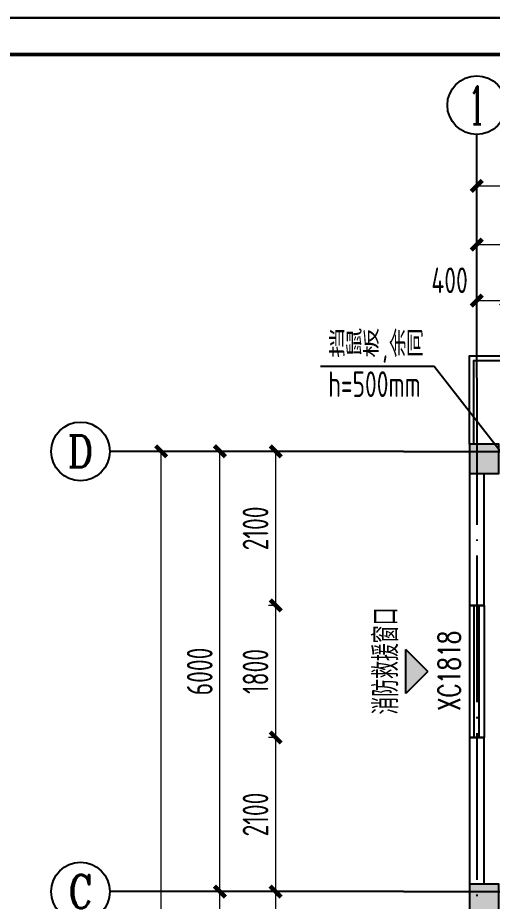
# Model space of a CAD drawing. Header units: millimetres. Extents: x 1742399 to 4898386, y 2481636 to 5226310.
# Drawn here: x 2083217 to 2089685, y 2604171 to 2616214 of the extents above; entities that cross this region are included whole.
import ezdxf
from ezdxf.enums import TextEntityAlignment as Align

# ---------------------------------------------------------------- set-up
doc = ezdxf.new("R2010")
doc.units = ezdxf.units.MM
doc.header["$LTSCALE"] = 1000
doc.linetypes.add('DOTE', pattern=[2.42, 2, -0.2, 0.02, -0.2])
for name, color, linetype in [('AXIS', 3, 'Continuous'), ('AXIS_TEXT', 7, 'Continuous'), ('COLUMN', 4, 'Continuous'), ('DIM_ELEV', 3, 'Continuous'), ('DIM_LEAD', 3, 'Continuous'), ('DOTE', 1, 'DOTE'), ('GROUND', 2, 'Continuous'), ('LATRINE', 6, 'Continuous'), ('PUB_DIM', 3, 'Continuous'), ('PUB_HATCH', 8, 'Continuous'), ('PUB_TITLE', 4, 'Continuous'), ('WALL', 4, 'Continuous'), ('WINDOW_TEXT', 7, 'Continuous'), ('YHJ_剖面_梁板', 4, 'Continuous'), ('YHJ_平面_门窗', 3, 'Continuous')]:
    doc.layers.add(name, color=color, linetype=linetype)
doc.styles.add('_TCH_AXIS', font='COMPLEX', dxfattribs={"bigfont": 'GBCBIG'})
doc.styles.add('_TCH_DIM', font='SIMPLEX', dxfattribs={"bigfont": 'GBCBIG'})
doc.styles.add('_TCH_WINDOW', font='SIMPLEX', dxfattribs={"bigfont": 'GBCBIG'})
doc.styles.add('COMPLEX', font='COMPLEX')
doc.styles.add('TSSD_Rein', font='TSSDENG', dxfattribs={"width": 0.7, "bigfont": '@1HZTXT'})
doc.styles.add('TSSD_REIN_T3', font='tssdeng.shx', dxfattribs={"width": 0.7, "bigfont": 'hztxt.shx'})
doc.dimstyles.new('_TCH_ARCH&&100', dxfattribs={"dimtxt": 350, "dimasz": 150, "dimexe": 100, "dimexo": 200, "dimgap": 100, "dimtad": 1, "dimdec": 0, "dimzin": 0, "dimdsep": 46, "dimtxsty": 'TSSD_REIN_T3', "dimblk": 'ARCHTICK', "dimcen": 0.09, "dimclrt": 7, "dimazin": 2, "dimtfac": 1, "dimtdec": 0, "dimtix": 1, "dimtmove": 2, "dimatfit": 3, "dimfxl": 1, "dimfxlon": 1, "dimtolj": 1, "dimtzin": 0, "dimlwd": 18, "dimlwe": 18, "dimarcsym": 0})

# ---------------------------------------------------------------- blocks, each defined once
blk = doc.blocks.new('HAYJZ A3')
blk.add_lwpolyline([(4975, -403417), (46975, -403417), (46975, -433117), (4975, -433117), (4975, -403417)])
at = {"const_width": 50}
blk.add_lwpolyline([(7475, -403917), (46475, -403917), (46475, -432617), (7475, -432617), (7475, -403917)], dxfattribs=at)
at = {"layer": 'PUB_TITLE'}
blk.add_lwpolyline([(4975, -433117), (46975, -433117), (46975, -403417), (4975, -403417)], close=True, dxfattribs=at)
blk = doc.blocks.new('_FZH')
blk.add_lwpolyline([(-0.5, -0.5), (0.5, -0.5), (0.5, 0.5), (-0.5, 0.5)], close=True)
at = {"layer": 'PUB_HATCH'}
blk.add_solid([(-0.5, -0.5), (0.5, -0.5), (-0.5, 0.5), (0.5, 0.5)], dxfattribs=at)
blk = doc.blocks.new('_AXISO')
blk.add_circle((0, 0), 0.5)
at = {"layer": 'AXIS_TEXT', "style": 'COMPLEX', "width": 1.041667}
blk.add_attdef('A', text='', height=0.56, dxfattribs=at).set_placement((-0.25, -0.28), (0.25, -0.28), align=Align.FIT)
blk = doc.blocks.new('_ArchTick')
at = {"color": 0, "linetype": 'ByBlock', "const_width": 0.4}
blk.add_lwpolyline([(-0.5, -0.5), (0.5, 0.5)], dxfattribs=at)
blk = doc.blocks.new('*D254')
at = {"layer": 'AXIS', "color": 0, "lineweight": 18, "transparency": 16777216}
for p, q in [((2085174, 2610304), (2085073, 2610304)), ((2085173, 2594904), (2085173, 2610304)), ((2085174, 2594904), (2085073, 2594904))]:
    blk.add_line(p, q, dxfattribs=at)
at = {"layer": 'Defpoints', "color": 0, "transparency": 16777216}
for p in [(2085173, 2610304), (2088473, 2610304), (2088473, 2594904)]:
    blk.add_point(p, dxfattribs=at)
at = {"layer": 'AXIS', "color": 0, "lineweight": 18, "transparency": 16777216, "xscale": 150, "yscale": 150, "zscale": 150}
for p, rotation in [((2085173, 2610304), 90), ((2085173, 2594904), 270)]:
    blk.add_blockref('_ArchTick', p, dxfattribs=dict(at, rotation=rotation))
at = {"layer": 'AXIS', "color": 7, "transparency": 16777216, "insert": (2084898, 2602604), "char_height": 350, "attachment_point": 5, "rotation": 90, "style": 'TSSD_REIN_T3'}
blk.add_mtext('\\A1;15400', dxfattribs=at)
blk = doc.blocks.new('*D255')
at = {"layer": 'AXIS', "color": 0, "lineweight": 18, "transparency": 16777216}
for p, q in [((2085974, 2610304), (2085873, 2610304)), ((2085973, 2604304), (2085973, 2610304)), ((2085974, 2604304), (2085873, 2604304))]:
    blk.add_line(p, q, dxfattribs=at)
at = {"layer": 'Defpoints', "color": 0, "transparency": 16777216}
for p in [(2085973, 2610304), (2088473, 2610304), (2088473, 2604304)]:
    blk.add_point(p, dxfattribs=at)
at = {"layer": 'AXIS', "color": 0, "lineweight": 18, "transparency": 16777216, "xscale": 150, "yscale": 150, "zscale": 150}
for p, rotation in [((2085973, 2610304), 90), ((2085973, 2604304), 270)]:
    blk.add_blockref('_ArchTick', p, dxfattribs=dict(at, rotation=rotation))
at = {"layer": 'AXIS', "color": 7, "transparency": 16777216, "insert": (2085698, 2607304), "char_height": 350, "attachment_point": 5, "rotation": 90, "style": 'TSSD_REIN_T3'}
blk.add_mtext('\\A1;6000', dxfattribs=at)
blk = doc.blocks.new('*D256')
at = {"layer": 'AXIS', "color": 0, "lineweight": 18, "transparency": 16777216}
for p, q in [((2085974, 2604304), (2085873, 2604304)), ((2085973, 2599604), (2085973, 2604304)), ((2085974, 2599604), (2085873, 2599604))]:
    blk.add_line(p, q, dxfattribs=at)
at = {"layer": 'Defpoints', "color": 0, "transparency": 16777216}
for p in [(2085973, 2604304), (2088473, 2604304), (2088473, 2599604)]:
    blk.add_point(p, dxfattribs=at)
at = {"layer": 'AXIS', "color": 0, "lineweight": 18, "transparency": 16777216, "xscale": 150, "yscale": 150, "zscale": 150}
for p, rotation in [((2085973, 2604304), 90), ((2085973, 2599604), 270)]:
    blk.add_blockref('_ArchTick', p, dxfattribs=dict(at, rotation=rotation))
at = {"layer": 'AXIS', "color": 7, "transparency": 16777216, "insert": (2085698, 2601954), "char_height": 350, "attachment_point": 5, "rotation": 90, "style": 'TSSD_REIN_T3'}
blk.add_mtext('\\A1;4700', dxfattribs=at)
blk = doc.blocks.new('*D262')
at = {"layer": 'AXIS', "color": 0, "lineweight": 18, "transparency": 16777216}
for p, q in [((2089473, 2613921), (2089473, 2614022)), ((2096273, 2613921), (2096273, 2614022)), ((2089473, 2613922), (2096273, 2613922))]:
    blk.add_line(p, q, dxfattribs=at)
at = {"layer": 'Defpoints', "color": 0, "transparency": 16777216}
for p in [(2096273, 2613922), (2089473, 2611304), (2096273, 2611304)]:
    blk.add_point(p, dxfattribs=at)
at = {"layer": 'AXIS', "color": 0, "lineweight": 18, "transparency": 16777216, "xscale": 150, "yscale": 150, "zscale": 150, "rotation": 180}
blk.add_blockref('_ArchTick', (2089473, 2613922), dxfattribs=at)
at = {"layer": 'AXIS', "color": 0, "lineweight": 18, "transparency": 16777216, "xscale": 150, "yscale": 150, "zscale": 150}
blk.add_blockref('_ArchTick', (2096273, 2613922), dxfattribs=at)
at = {"layer": 'AXIS', "color": 7, "transparency": 16777216, "insert": (2092873, 2614197), "char_height": 350, "attachment_point": 5, "style": 'TSSD_REIN_T3'}
blk.add_mtext('\\A1;6800', dxfattribs=at)
blk = doc.blocks.new('*D263')
at = {"layer": 'AXIS', "color": 0, "lineweight": 18, "transparency": 16777216}
for p, q in [((2089473, 2613121), (2089473, 2613222)), ((2092473, 2613121), (2092473, 2613222)), ((2089473, 2613122), (2092473, 2613122))]:
    blk.add_line(p, q, dxfattribs=at)
at = {"layer": 'Defpoints', "color": 0, "transparency": 16777216}
for p in [(2092473, 2613122), (2089473, 2611304), (2092473, 2611304)]:
    blk.add_point(p, dxfattribs=at)
at = {"layer": 'AXIS', "color": 0, "lineweight": 18, "transparency": 16777216, "xscale": 150, "yscale": 150, "zscale": 150, "rotation": 180}
blk.add_blockref('_ArchTick', (2089473, 2613122), dxfattribs=at)
at = {"layer": 'AXIS', "color": 0, "lineweight": 18, "transparency": 16777216, "xscale": 150, "yscale": 150, "zscale": 150}
blk.add_blockref('_ArchTick', (2092473, 2613122), dxfattribs=at)
at = {"layer": 'AXIS', "color": 7, "transparency": 16777216, "insert": (2090973, 2613397), "char_height": 350, "attachment_point": 5, "style": 'TSSD_REIN_T3'}
blk.add_mtext('\\A1;3000', dxfattribs=at)
blk = doc.blocks.new('$WINLIB2D$00000001')
at = {"color": 0}
for points in [[(-0.5, 0.5), (-0.5, -0.5)], [(-0.5, 0.5), (0.5, 0.5)], [(0.5, -0.5), (0.5, 0.5)], [(0.5, 0.1667), (-0.5, 0.1667)], [(0.5, -0.1667), (-0.5, -0.1667)], [(-0.5, -0.5), (0.5, -0.5)]]:
    blk.add_lwpolyline(points, dxfattribs=at)
blk = doc.blocks.new('*D285')
at = {"layer": 'Defpoints', "color": 0, "transparency": 16777216}
for p in [(2089873, 2612360), (2089473, 2611304), (2089873, 2611304)]:
    blk.add_point(p, dxfattribs=at)
at = {"layer": 'PUB_DIM', "color": 0, "lineweight": 18, "transparency": 16777216}
for p, q in [((2089473, 2612359), (2089473, 2612460)), ((2089873, 2612359), (2089873, 2612460)), ((2089473, 2612360), (2089873, 2612360))]:
    blk.add_line(p, q, dxfattribs=at)
at = {"layer": 'PUB_DIM', "color": 0, "lineweight": 18, "transparency": 16777216, "xscale": 150, "yscale": 150, "zscale": 150, "rotation": 180}
blk.add_blockref('_ArchTick', (2089473, 2612360), dxfattribs=at)
at = {"layer": 'PUB_DIM', "color": 0, "lineweight": 18, "transparency": 16777216, "xscale": 150, "yscale": 150, "zscale": 150}
blk.add_blockref('_ArchTick', (2089873, 2612360), dxfattribs=at)
at = {"layer": 'PUB_DIM', "color": 7, "transparency": 16777216, "insert": (2089103, 2612635), "char_height": 350, "attachment_point": 5, "style": 'TSSD_REIN_T3'}
blk.add_mtext('\\A1;400', dxfattribs=at)
blk = doc.blocks.new('*D289')
at = {"layer": 'Defpoints', "color": 0, "transparency": 16777216}
for p in [(2086733, 2610304), (2088473, 2610304), (2088473, 2608204)]:
    blk.add_point(p, dxfattribs=at)
at = {"layer": 'PUB_DIM', "color": 0, "lineweight": 18, "transparency": 16777216}
for p, q in [((2086734, 2610304), (2086633, 2610304)), ((2086733, 2608204), (2086733, 2610304)), ((2086734, 2608204), (2086633, 2608204))]:
    blk.add_line(p, q, dxfattribs=at)
at = {"layer": 'PUB_DIM', "color": 0, "lineweight": 18, "transparency": 16777216, "xscale": 150, "yscale": 150, "zscale": 150}
for p, rotation in [((2086733, 2610304), 90), ((2086733, 2608204), 270)]:
    blk.add_blockref('_ArchTick', p, dxfattribs=dict(at, rotation=rotation))
at = {"layer": 'PUB_DIM', "color": 7, "transparency": 16777216, "insert": (2086458, 2609254), "char_height": 350, "attachment_point": 5, "rotation": 90, "style": 'TSSD_REIN_T3'}
blk.add_mtext('\\A1;2100', dxfattribs=at)
blk = doc.blocks.new('*D290')
at = {"layer": 'Defpoints', "color": 0, "transparency": 16777216}
for p in [(2086733, 2608204), (2088473, 2608204), (2088473, 2606404)]:
    blk.add_point(p, dxfattribs=at)
at = {"layer": 'PUB_DIM', "color": 0, "lineweight": 18, "transparency": 16777216}
for p, q in [((2086734, 2608204), (2086633, 2608204)), ((2086733, 2606404), (2086733, 2608204)), ((2086734, 2606404), (2086633, 2606404))]:
    blk.add_line(p, q, dxfattribs=at)
at = {"layer": 'PUB_DIM', "color": 0, "lineweight": 18, "transparency": 16777216, "xscale": 150, "yscale": 150, "zscale": 150}
for p, rotation in [((2086733, 2608204), 90), ((2086733, 2606404), 270)]:
    blk.add_blockref('_ArchTick', p, dxfattribs=dict(at, rotation=rotation))
at = {"layer": 'PUB_DIM', "color": 7, "transparency": 16777216, "insert": (2086458, 2607304), "char_height": 350, "attachment_point": 5, "rotation": 90, "style": 'TSSD_REIN_T3'}
blk.add_mtext('\\A1;1800', dxfattribs=at)
blk = doc.blocks.new('*D291')
at = {"layer": 'Defpoints', "color": 0, "transparency": 16777216}
for p in [(2086733, 2606404), (2088473, 2606404), (2088473, 2604304)]:
    blk.add_point(p, dxfattribs=at)
at = {"layer": 'PUB_DIM', "color": 0, "lineweight": 18, "transparency": 16777216}
for p, q in [((2086734, 2606404), (2086633, 2606404)), ((2086733, 2604304), (2086733, 2606404)), ((2086734, 2604304), (2086633, 2604304))]:
    blk.add_line(p, q, dxfattribs=at)
at = {"layer": 'PUB_DIM', "color": 0, "lineweight": 18, "transparency": 16777216, "xscale": 150, "yscale": 150, "zscale": 150}
for p, rotation in [((2086733, 2606404), 90), ((2086733, 2604304), 270)]:
    blk.add_blockref('_ArchTick', p, dxfattribs=dict(at, rotation=rotation))
at = {"layer": 'PUB_DIM', "color": 7, "transparency": 16777216, "insert": (2086458, 2605354), "char_height": 350, "attachment_point": 5, "rotation": 90, "style": 'TSSD_REIN_T3'}
blk.add_mtext('\\A1;2100', dxfattribs=at)
blk = doc.blocks.new('*D292')
at = {"layer": 'Defpoints', "color": 0, "transparency": 16777216}
for p in [(2086733, 2604304), (2088473, 2604304), (2088473, 2602704)]:
    blk.add_point(p, dxfattribs=at)
at = {"layer": 'PUB_DIM', "color": 0, "lineweight": 18, "transparency": 16777216}
for p, q in [((2086734, 2604304), (2086633, 2604304)), ((2086733, 2602704), (2086733, 2604304)), ((2086734, 2602704), (2086633, 2602704))]:
    blk.add_line(p, q, dxfattribs=at)
at = {"layer": 'PUB_DIM', "color": 0, "lineweight": 18, "transparency": 16777216, "xscale": 150, "yscale": 150, "zscale": 150}
for p, rotation in [((2086733, 2604304), 90), ((2086733, 2602704), 270)]:
    blk.add_blockref('_ArchTick', p, dxfattribs=dict(at, rotation=rotation))
at = {"layer": 'PUB_DIM', "color": 7, "transparency": 16777216, "insert": (2086458, 2603504), "char_height": 350, "attachment_point": 5, "rotation": 90, "style": 'TSSD_REIN_T3'}
blk.add_mtext('\\A1;1600', dxfattribs=at)

msp = doc.modelspace()

# ---------------------------------------------------------------- hatches: boundary and pattern name
at = {"layer": 'DIM_ELEV'}
msp.add_hatch(color=1, dxfattribs=at).paths.add_polyline_path([(2088807.8, 2607302.1), (2088507.8, 2607002.1), (2088507.8, 2607602.1)])

# ---------------------------------------------------------------- linework, layer by layer
at = {"layer": 'AXIS'}
for p, q in [((2089473, 2611303.7), (2089473, 2614622.2)), ((2088473, 2610303.7), (2084473, 2610303.7)), ((2088473, 2604303.7), (2084473, 2604303.7))]:
    msp.add_line(p, q, dxfattribs=at)
at = {"layer": 'DIM_ELEV', "color": 1}
for p, q in [((2088807.8, 2607302.1), (2088507.8, 2607602.1)), ((2088507.8, 2607002.1), (2088507.8, 2607602.1)), ((2088807.8, 2607302.1), (2088507.8, 2607002.1))]:
    msp.add_line(p, q, dxfattribs=at)
at = {"layer": 'DIM_LEAD'}
for p, q in [((2088890.8, 2611459.2), (2087343.7, 2611459.2)), ((2089873, 2610203.7), (2088890.8, 2611459.2))]:
    msp.add_line(p, q, dxfattribs=at)
at = {"layer": 'DOTE'}
for p, q in [((2089473, 2611303.7), (2089473, 2593903.7)), ((2088473, 2610303.7), (2097273, 2610303.7)), ((2088473, 2604303.7), (2097273, 2604303.7))]:
    msp.add_line(p, q, dxfattribs=at)
at = {"layer": 'GROUND'}
msp.add_line((2089373, 2610003.7), (2089373, 2604403.7), dxfattribs=at)
msp.add_line((2089373, 2610003.7), (2089373, 2604403.7), dxfattribs=at)
at = {"layer": 'LATRINE'}
msp.add_lwpolyline([(2089433, 2610403.7), (2089433, 2611543.7), (2096313, 2611543.7), (2096373, 2611543.7)], dxfattribs=at)
at = {"layer": 'WALL'}
for p, q in [((2089373, 2610003.7), (2089373, 2608203.7)), ((2089573, 2608203.7), (2089573, 2610003.7)), ((2089373, 2608203.7), (2089573, 2608203.7)), ((2089573, 2606403.7), (2089373, 2606403.7)), ((2089373, 2606403.7), (2089373, 2604403.7)), ((2089573, 2604403.7), (2089573, 2606403.7))]:
    msp.add_line(p, q, dxfattribs=at)
at = {"layer": 'YHJ_剖面_梁板'}
msp.add_lwpolyline([(2089373, 2610403.7), (2089373, 2611603.7), (2096373, 2611603.7), (2096373, 2610403.7)], dxfattribs=at)

# ---------------------------------------------------------------- block references
msp.add_blockref('HAYJZ A3', (2070308.5, 3019631.2))
at = {"layer": 'AXIS'}
ref = msp.add_blockref('_AXISO', (2089473, 2615022.2), dxfattribs=dict(at, xscale=800, yscale=800, zscale=800))
ref.add_attrib('A', '1', dxfattribs={"layer": 'AXIS_TEXT', "height": 514.7, "style": '_TCH_AXIS'}).set_placement((2089362.7, 2614764.8), (2089583.3, 2614764.8), align=Align.FIT)
ref = msp.add_blockref('_AXISO', (2084073, 2610303.7), dxfattribs=dict(at, xscale=800, yscale=800, zscale=800))
ref.add_attrib('A', 'D', dxfattribs={"layer": 'AXIS_TEXT', "height": 435.3, "style": '_TCH_AXIS'}).set_placement((2083896.8, 2610086.1), (2084249.2, 2610086.1), align=Align.FIT)
ref = msp.add_blockref('_AXISO', (2084073, 2604303.7), dxfattribs=dict(at, xscale=800, yscale=800, zscale=800))
ref.add_attrib('A', 'C', dxfattribs={"layer": 'AXIS_TEXT', "height": 455.7, "style": '_TCH_AXIS'}).set_placement((2083910.2, 2604075.8), (2084235.7, 2604075.8), align=Align.FIT)
at = {"layer": 'COLUMN', "xscale": 400, "yscale": 400, "zscale": 400, "rotation": 270}
for p in [(2089573, 2610203.7), (2089573, 2604203.7)]:
    msp.add_blockref('_FZH', p, dxfattribs=at)
at = {"layer": 'YHJ_平面_门窗'}
ref = msp.add_blockref('$WINLIB2D$00000001', (2089473, 2607303.7), dxfattribs=dict(at, xscale=1800, yscale=200, zscale=1800, rotation=270))
ref.add_attrib('A', 'XC1818', (2089246.7, 2606768.7), dxfattribs={"layer": 'WINDOW_TEXT', "height": 297.5, "rotation": 90, "style": '_TCH_WINDOW', "width": 0.705882})

# ---------------------------------------------------------------- texts
at = {"layer": 'DIM_ELEV', "color": 7, "style": '_TCH_DIM'}
msp.add_text('消防救援窗口', height=337.59, rotation=90, dxfattribs=at).set_placement((2088402.8, 2606716.6))
at = {"layer": 'DIM_LEAD', "color": 7, "style": 'TSSD_Rein', "width": 0.7}
for s, p in [('挡鼠板', (2087448.7, 2611591.2)), ('余同', (2088278, 2611591.2)), (',', (2088183.7, 2611591.2)), ('h=500mm', (2087448.7, 2611044.6))]:
    msp.add_text(s, height=350, dxfattribs=at).set_placement(p)

# ---------------------------------------------------------------- dimensions: what is measured, and where the dimension line sits
at = {"layer": 'AXIS'}
for p1, p2, distance, picture, middle in [((2089473, 2611303.7), (2096273, 2611303.7), 2618.5, '*D262', (2092873, 2614197.2)), ((2089473, 2611303.7), (2092473, 2611303.7), 1818.5, '*D263', (2090973, 2613397.2)), ((2088473, 2594903.7), (2088473, 2610303.7), 3300, '*D254', (2084898, 2602603.7)), ((2088473, 2604303.7), (2088473, 2610303.7), 2500, '*D255', (2085698, 2607303.7)), ((2088473, 2599603.7), (2088473, 2604303.7), 2500, '*D256', (2085698, 2601953.7))]:
    dim = msp.add_aligned_dim(p1=p1, p2=p2, distance=distance, dimstyle='_TCH_ARCH&&100', dxfattribs=at)
    dim.commit()
    dim.dimension.update_dxf_attribs({"geometry": picture, "text_midpoint": middle})
at = {"layer": 'PUB_DIM'}
dim = msp.add_linear_dim(base=(2089873, 2612359.9), p1=(2089473, 2611303.7), p2=(2089873, 2611303.7), angle=0, dimstyle='_TCH_ARCH&&100', dxfattribs=at)
dim.commit()
dim.dimension.update_dxf_attribs({"geometry": '*D285', "text_midpoint": (2089103, 2612634.9), "dimtype": 161})
for p1, p2, picture, middle in [((2088473, 2608203.7), (2088473, 2610303.7), '*D289', (2086458.2, 2609253.7)), ((2088473, 2606403.7), (2088473, 2608203.7), '*D290', (2086458.2, 2607303.7)), ((2088473, 2604303.7), (2088473, 2606403.7), '*D291', (2086458.2, 2605353.7)), ((2088473, 2602703.7), (2088473, 2604303.7), '*D292', (2086458.2, 2603503.7))]:
    dim = msp.add_aligned_dim(p1=p1, p2=p2, distance=1739.8, dimstyle='_TCH_ARCH&&100', dxfattribs=at)
    dim.commit()
    dim.dimension.update_dxf_attribs({"geometry": picture, "text_midpoint": middle})

doc.saveas('drawing.dxf')
